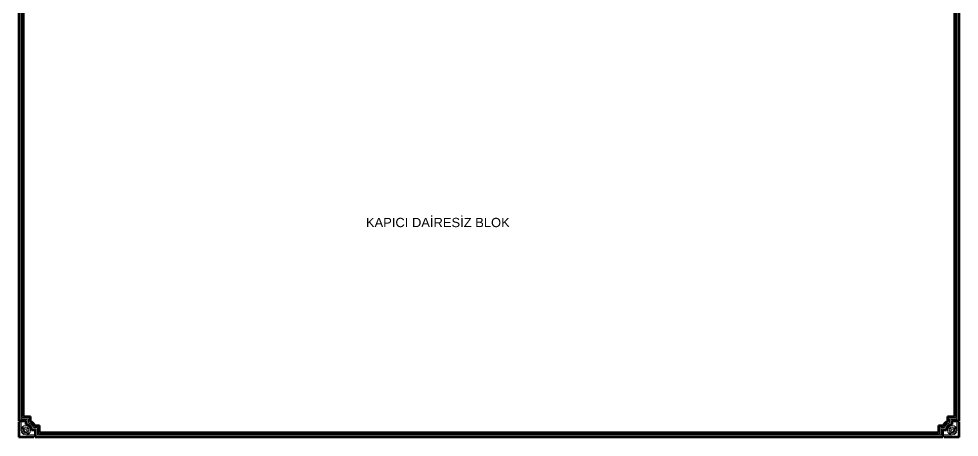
# Model space of a CAD drawing. Header units: millimetres. Extents: x -4402 to 30102, y 1696 to 6551.
# Drawn here: x 5292 to 9353, y 1696 to 3504 of the extents above; entities that cross this region are included whole.
import ezdxf

# ---------------------------------------------------------------- set-up
doc = ezdxf.new("R2010")
doc.units = ezdxf.units.MM
for name, color, linetype, lineweight in [('BETON', 6, 'Continuous', 50), ('GOR-020', 2, 'Continuous', 20), ('YZ', 4, 'Continuous', 18)]:
    doc.layers.add(name, color=color, linetype=linetype, lineweight=lineweight)
doc.styles.add('YAZI', font='arial.ttf', dxfattribs={"height": 34})

msp = doc.modelspace()

# ---------------------------------------------------------------- linework, layer by layer
at = {"layer": 'BETON'}
for p, q in [((5292.1, 1766.3), (5292.1, 6096.8)), ((9352.8, 6096.8), (9352.8, 1766.3)), ((5312.1, 1786.3), (5312.1, 6076.8)), ((9332.8, 6076.8), (9332.8, 1786.3)), ((5322.1, 1766.3), (5292.1, 1766.3)), ((5292.1, 1761.3), (5292.1, 1696.3)), ((5342.1, 1786.3), (5312.1, 1786.3)), ((5322.1, 1751.3), (5322.1, 1766.3)), ((5342.1, 1766.6), (5342.1, 1786.3)), ((5382.1, 1746.3), (5362.3, 1746.3)), ((5382.1, 1716.3), (5382.1, 1746.3)), ((9262.8, 1746.3), (9282.6, 1746.3)), ((9262.8, 1716.3), (9262.8, 1746.3)), ((9302.8, 1786.3), (9332.8, 1786.3)), ((9302.8, 1766.6), (9302.8, 1786.3)), ((9322.8, 1751.3), (9322.8, 1766.3)), ((9322.8, 1766.3), (9352.8, 1766.3)), ((9352.8, 1761.3), (9352.8, 1696.3)), ((5362.1, 1726.3), (5347, 1726.3)), ((5362.1, 1696.3), (5362.1, 1726.3)), ((5382.1, 1716.3), (9262.8, 1716.3)), ((9282.8, 1726.3), (9297.9, 1726.3)), ((9282.8, 1696.3), (9282.8, 1726.3)), ((5357.1, 1696.3), (5292.1, 1696.3)), ((5357.1, 1696.3), (5332.1, 1696.3)), ((5362.1, 1696.3), (9282.8, 1696.3)), ((9287.8, 1696.3), (9352.8, 1696.3))]:
    msp.add_line(p, q, dxfattribs=at)
for centre, radius, start, end in [((5322.1, 1726.3), 24.9, 0, 90), ((5322.1, 1726.3), 44.9, 26.4466, 63.5534), ((9322.8, 1726.3), 44.9, 116.4466, 153.5534), ((9322.8, 1726.3), 24.9, 90, 180)]:
    msp.add_arc(centre, radius, start, end, dxfattribs=at)
at = {"layer": 'GOR-020'}
for p, q in [((5297.1, 1771.3), (5297.1, 6091.8)), ((9347.8, 6091.8), (9347.8, 1771.3)), ((5302.1, 1776.3), (5302.1, 6086.8)), ((5307.1, 1781.3), (5307.1, 6081.8)), ((9337.8, 6081.8), (9337.8, 1781.3)), ((9342.8, 6086.8), (9342.8, 1776.3)), ((5327.1, 1771.3), (5297.1, 1771.3)), ((5297.1, 1761.3), (5297.1, 1701.3)), ((5332.1, 1776.3), (5302.1, 1776.3)), ((5302.1, 1761.3), (5302.1, 1726.3)), ((5337.1, 1781.3), (5307.1, 1781.3)), ((5327.1, 1755.8), (5327.1, 1771.3)), ((5332.1, 1759.8), (5332.1, 1776.3)), ((5337.1, 1763.3), (5337.1, 1781.3)), ((9307.8, 1781.3), (9337.8, 1781.3)), ((9307.8, 1763.3), (9307.8, 1781.3)), ((9312.8, 1776.3), (9342.8, 1776.3)), ((9312.8, 1759.8), (9312.8, 1776.3)), ((9317.8, 1771.3), (9347.8, 1771.3)), ((9317.8, 1755.8), (9317.8, 1771.3)), ((9342.8, 1761.3), (9342.8, 1726.3)), ((9347.8, 1761.3), (9347.8, 1701.3)), ((5357.1, 1706.3), (5322.1, 1706.3)), ((5367.1, 1731.3), (5351.6, 1731.3)), ((5372.1, 1736.3), (5355.5, 1736.3)), ((5377.1, 1741.3), (5359.1, 1741.3)), ((5367.1, 1701.3), (5367.1, 1731.3)), ((5372.1, 1706.3), (5372.1, 1736.3)), ((5372.1, 1706.3), (9272.8, 1706.3)), ((5377.1, 1711.3), (5377.1, 1741.3)), ((5377.1, 1711.3), (9267.8, 1711.3)), ((9267.8, 1741.3), (9285.8, 1741.3)), ((9267.8, 1711.3), (9267.8, 1741.3)), ((9272.8, 1736.3), (9289.3, 1736.3)), ((9272.8, 1706.3), (9272.8, 1736.3)), ((9277.8, 1731.3), (9293.3, 1731.3)), ((9277.8, 1701.3), (9277.8, 1731.3)), ((9287.8, 1706.3), (9322.8, 1706.3)), ((5357.1, 1701.3), (5297.1, 1701.3)), ((5367.1, 1701.3), (9277.8, 1701.3)), ((9287.8, 1701.3), (9347.8, 1701.3))]:
    msp.add_line(p, q, dxfattribs=at)
for centre, radius in [((5322.1, 1726.3), 20), ((9322.8, 1726.3), 20), ((5322.1, 1726.3), 15), ((5322.1, 1726.3), 10), ((5322.1, 1726.3), 5), ((9322.8, 1726.3), 15), ((9322.8, 1726.3), 10), ((9322.8, 1726.3), 5)]:
    msp.add_circle(centre, radius, dxfattribs=at)
for centre, radius, start, end in [((5322.1, 1726.3), 29.9, 9.6241, 80.3759), ((5322.1, 1726.3), 34.9, 16.647, 73.353), ((5322.1, 1726.3), 39.9, 22.0783, 67.9217), ((9322.8, 1726.3), 39.9, 112.0783, 157.9217), ((9322.8, 1726.3), 34.9, 106.647, 163.353), ((9322.8, 1726.3), 29.9, 99.6241, 170.3759), ((5322.1, 1726.3), 20, 180, 270), ((9322.8, 1726.3), 20, 270, 0)]:
    msp.add_arc(centre, radius, start, end, dxfattribs=at)

# ---------------------------------------------------------------- texts
at = {"layer": 'YZ', "style": 'YAZI'}
msp.add_text('KAPICI DAİRESİZ BLOK', height=40, dxfattribs=at).set_placement((6791, 2603.8))

doc.saveas('drawing.dxf')
